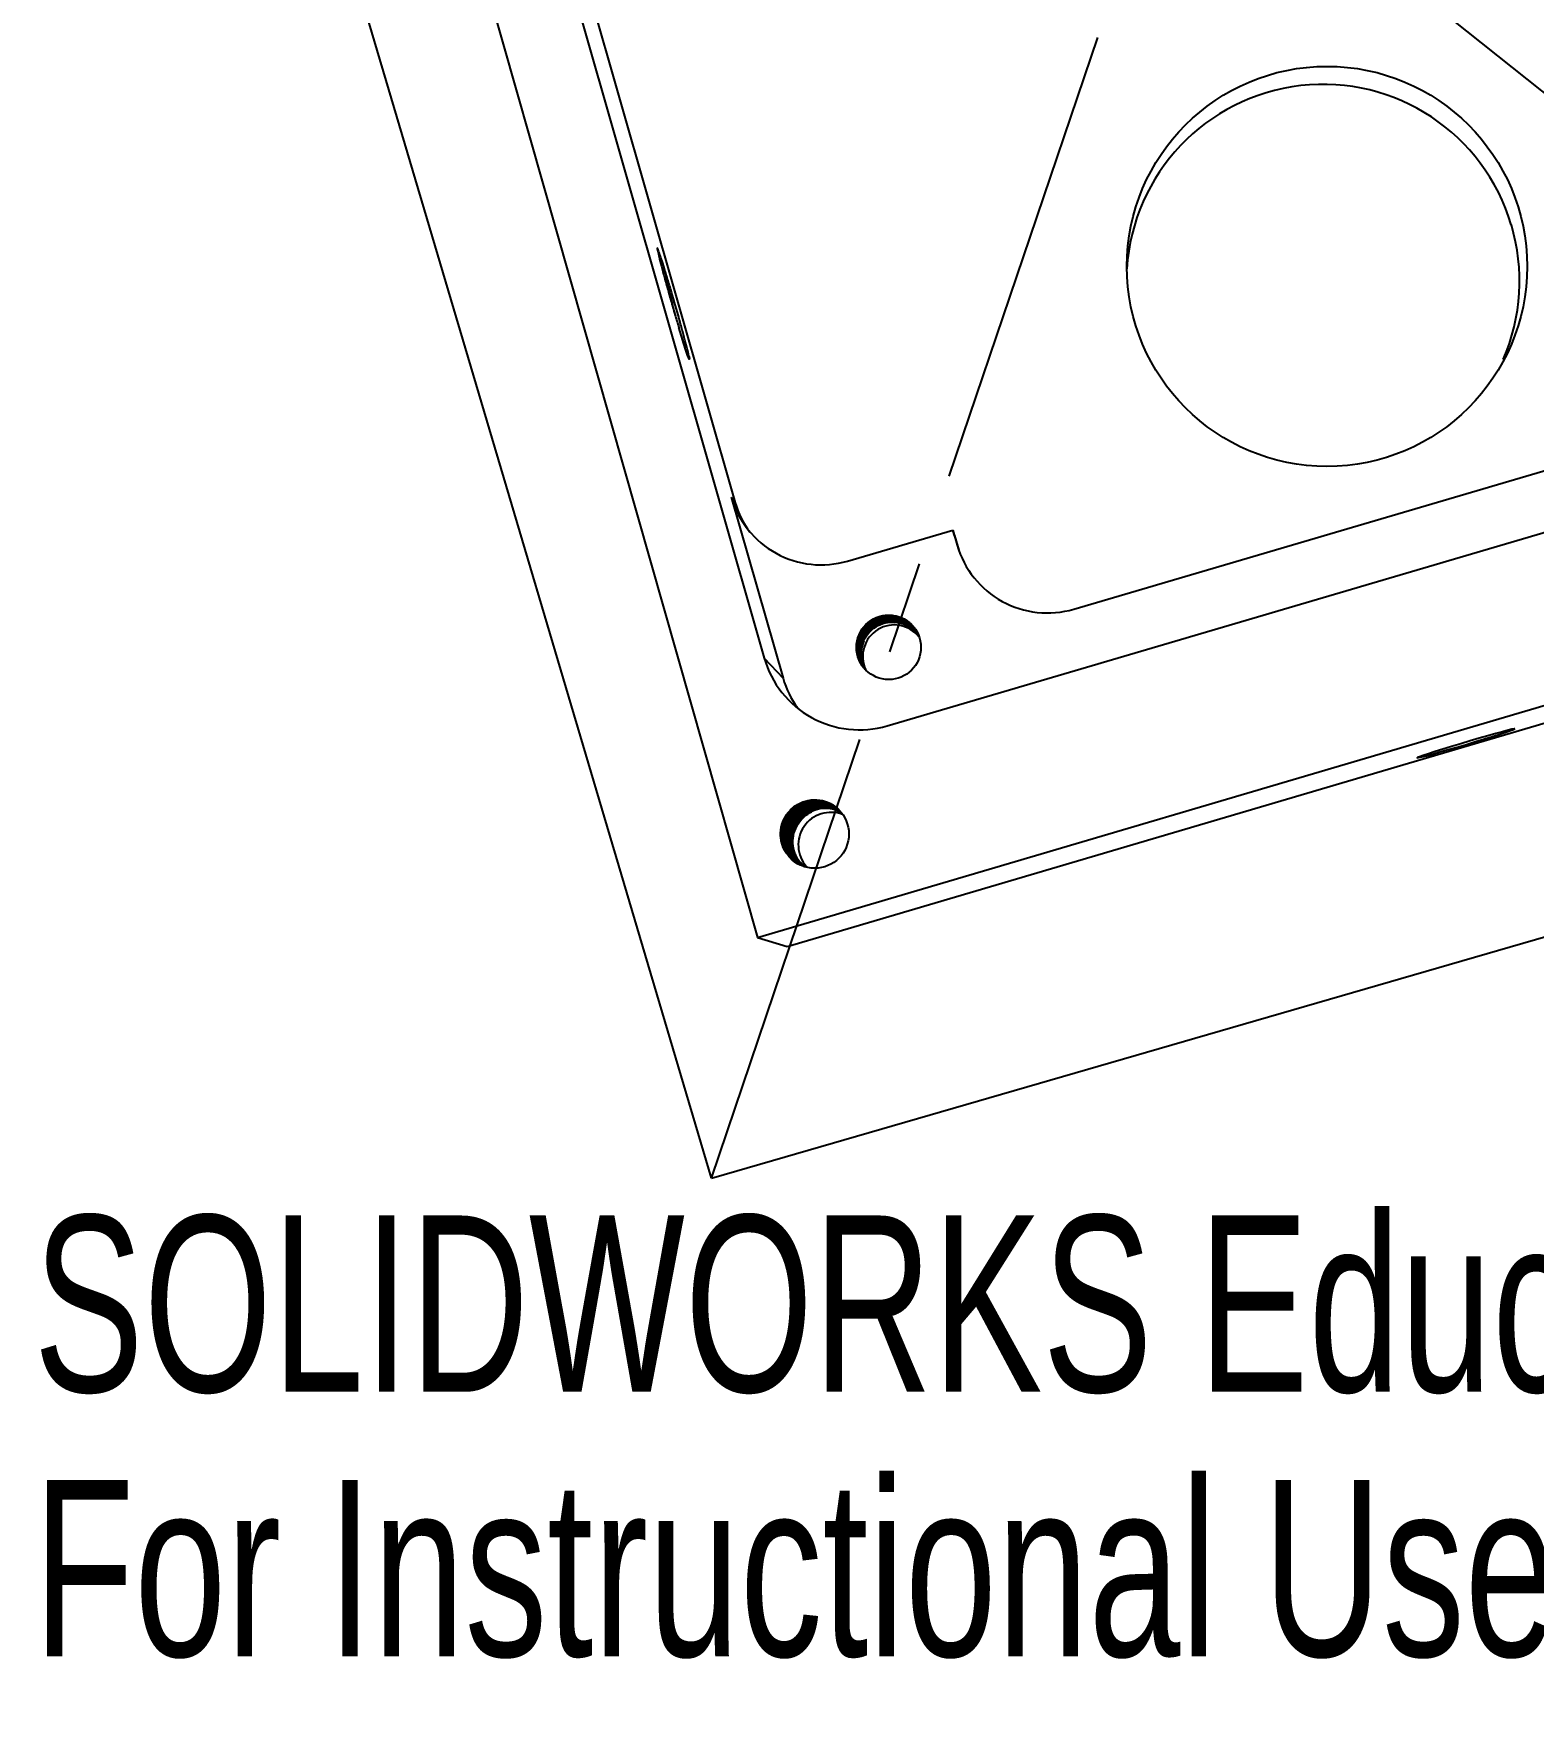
# Model space of a CAD drawing. Header units: millimetres. Extents: x -31.4 to 41.9, y -52.3 to 37.8.
# Drawn here: x -31.36 to 9.75, y -52.31 to -6.37 of the extents above; entities that cross this region are included whole.
import ezdxf

# ---------------------------------------------------------------- set-up
doc = ezdxf.new("R2010")
doc.units = ezdxf.units.MM
doc.linetypes.add('CENTERX2', pattern=[20.32, 12.7, -2.54, 2.54, -2.54])
doc.styles.add('SLDTEXTSTYLE0', font='TXT', dxfattribs={"width": 0.7})

msp = doc.modelspace()

# ---------------------------------------------------------------- linework, layer by layer
at = {"color": 7, "linetype": 'CENTERX2'}
for p, q in [((-12.78, -37.751), (12.78, 37.751)), ((-31.359, 24.963), (31.359, -24.963))]:
    msp.add_line(p, q, dxfattribs=at)
at = {"color": 7, "linetype": 'Continuous'}
for q in [(-31.359, 24.963), (31.359, -24.963)]:
    msp.add_line((-12.78, -37.751), q, dxfattribs=at)
at = {"color": 7, "linetype": 'Continuous', "lineweight": 25}
for p, q in [((-27.553, 25.207), (-11.514, -31.153)), ((-24.099, 21.167), (-11.331, -23.491)), ((-22.743, 17.875), (-12.125, -19.231)), ((-7.963, -25.345), (22.394, -16.412)), ((-2.849, -22.149), (15.237, -16.832)), ((-12.235, -19.08), (-12.125, -19.231)), ((-12.235, -19.08), (-10.816, -24.041)), ((-11.514, -31.153), (28.47, -19.352)), ((-9.049, -20.83), (-6.162, -19.983)), ((-6.162, -19.983), (-6.043, -20.396)), ((-6.113, -20.126), (-6.162, -19.983)), ((-6.113, -20.126), (-5.995, -20.534)), ((-10.705, -31.395), (26.134, -20.518)), ((-6.043, -20.396), (-5.995, -20.534)), ((-8.605, -23.024), (-8.596, -23.037)), ((-11.331, -23.491), (-10.816, -24.041)), ((-8.761, -23.452), (-8.769, -23.439)), ((9.237, -25.433), (9.196, -25.435)), ((-10.05, -27.701), (-10.04, -27.708)), ((-10.838, -28.58), (-10.85, -28.573)), ((-11.514, -31.153), (-10.705, -31.395))]:
    msp.add_line(p, q, dxfattribs=at)
at = {"color": 7, "linetype": 'Continuous', "lineweight": 25, "flags": 128}
for points in [[(-13.398, -15.21), (-13.385, -15.281), (-13.386, -15.3), (-13.403, -15.267), (-13.434, -15.184), (-13.478, -15.052), (-13.534, -14.877), (-13.6, -14.665), (-13.672, -14.426)], [(9.237, -25.433), (9.223, -25.431), (9.162, -25.443), (9.055, -25.47), (8.905, -25.509), (8.719, -25.56), (8.503, -25.621), (8.265, -25.689), (8.013, -25.763), (7.756, -25.839), (7.506, -25.914), (7.269, -25.986), (7.056, -26.053), (6.873, -26.111), (6.728, -26.159), (6.625, -26.195), (6.569, -26.217), (6.561, -26.226), (6.601, -26.22), (6.687, -26.199), (6.818, -26.166), (6.987, -26.12), (7.188, -26.064), (7.415, -26), (7.659, -25.929), (7.911, -25.855), (8.163, -25.78), (8.406, -25.706), (8.63, -25.637), (8.829, -25.575), (8.994, -25.521), (9.119, -25.479), (9.201, -25.449), (9.237, -25.433)]]:
    msp.add_lwpolyline(points, dxfattribs=at)
at = {"color": 7, "linetype": 'Continuous', "lineweight": 25}
for centre, radius in [((4.092, -12.753), 5.484), ((-7.92, -23.195), 0.884), ((-9.949, -28.315), 0.936)]:
    msp.add_circle(centre, radius, dxfattribs=at)
for centre, radius, start, end in [((3.982, -13.147), 5.384, 16.5212, 176.5168), ((4.004, -13.156), 5.366, 336.3447, 16.6718), ((-9.774, -18.376), 2.559, 195.9691, 286.4564), ((-9.688, -18.534), 2.536, 195.9581, 216.3799), ((-3.574, -19.684), 2.569, 196.0946, 286.3831), ((-7.768, -23.446), 0.864, 37.5945, 205.0506), ((-8.729, -22.75), 2.706, 195.8891, 286.4382), ((-8.335, -23.332), 2.58, 195.9527, 216.2704), ((-9.507, -28.612), 0.892, 69.1563, 221.7566)]:
    msp.add_arc(centre, radius, start, end, dxfattribs=at)
for points, knots in [([(-14.266, -12.242), (-14.267, -12.25), (-14.264, -12.272), (-14.25, -12.343), (-14.239, -12.393), (-14.194, -12.578), (-14.148, -12.757), (-14.061, -13.078), (-14.028, -13.195), (-13.961, -13.436), (-13.925, -13.562), (-13.853, -13.816), (-13.816, -13.942), (-13.743, -14.192), (-13.707, -14.312), (-13.672, -14.426)], [0, 0, 0, 0, 0.125, 0.125, 0.25, 0.25, 0.5, 0.5, 0.625, 0.625, 0.75, 0.75, 0.875, 0.875, 1, 1, 1, 1]), ([(-14.077, -12.784), (-14.103, -12.702), (-14.127, -12.628), (-14.169, -12.498), (-14.188, -12.442), (-14.236, -12.302), (-14.257, -12.25), (-14.266, -12.242)], [0, 0, 0, 0, 0.25, 0.25, 0.5, 0.5, 1, 1, 1, 1]), ([(-13.398, -15.21), (-13.404, -15.178), (-13.415, -15.129), (-13.445, -15.004), (-13.464, -14.928), (-13.51, -14.752), (-13.537, -14.652), (-13.595, -14.438), (-13.627, -14.322), (-13.728, -13.962), (-13.802, -13.706), (-13.909, -13.34), (-13.945, -13.219), (-14.013, -12.993), (-14.046, -12.885), (-14.077, -12.784)], [0, 0, 0, 0, 0.125, 0.125, 0.25, 0.25, 0.375, 0.375, 0.5, 0.5, 0.75, 0.75, 0.875, 0.875, 1, 1, 1, 1]), ([(-13.773, -14.087), (-13.807, -13.941), (-13.877, -13.642), (-13.978, -13.209), (-14.043, -12.931), (-14.073, -12.801), (-14.077, -12.784)], [0, 0, 0, 0, 0.309691, 0.631594, 0.953396, 1, 1, 1, 1]), ([(-8.769, -23.439), (-8.787, -23.349), (-8.822, -23.161), (-8.758, -22.871), (-8.604, -22.611), (-8.371, -22.417), (-8.088, -22.311), (-7.785, -22.304), (-7.499, -22.4), (-7.268, -22.569), (-7.18, -22.726), (-7.141, -22.796)], [0, 0, 0, 0, 0.105517, 0.2201, 0.334802, 0.449431, 0.564031, 0.678729, 0.793373, 0.907974, 1, 1, 1, 1]), ([(-8.761, -23.452), (-8.778, -23.364), (-8.812, -23.186), (-8.758, -22.914), (-8.63, -22.673), (-8.436, -22.481), (-8.192, -22.356), (-7.921, -22.311), (-7.651, -22.35), (-7.407, -22.469), (-7.225, -22.629), (-7.16, -22.761), (-7.136, -22.81)], [0, 0, 0, 0, 0.102601, 0.208744, 0.313389, 0.414564, 0.519828, 0.625709, 0.727471, 0.831019, 0.937271, 1, 1, 1, 1]), ([(-8.625, -23.71), (-8.645, -23.686), (-8.73, -23.588), (-8.793, -23.358), (-8.796, -23.059), (-8.693, -22.773), (-8.503, -22.538), (-8.246, -22.379), (-7.951, -22.314), (-7.65, -22.35), (-7.384, -22.487), (-7.203, -22.652), (-7.15, -22.779), (-7.136, -22.814)], [0, 0, 0, 0, 0.032602, 0.135761, 0.238841, 0.341963, 0.445129, 0.54821, 0.651319, 0.754488, 0.857569, 0.960664, 1, 1, 1, 1]), ([(-8.617, -23.723), (-8.65, -23.679), (-8.707, -23.601), (-8.767, -23.424), (-8.798, -23.202), (-8.748, -22.932), (-8.619, -22.691), (-8.425, -22.499), (-8.181, -22.374), (-7.911, -22.329), (-7.641, -22.368), (-7.398, -22.487), (-7.216, -22.646), (-7.151, -22.778), (-7.127, -22.827)], [0, 0, 0, 0, 0.057143, 0.100977, 0.193217, 0.288643, 0.382721, 0.473679, 0.568314, 0.663504, 0.75499, 0.848082, 0.943605, 1, 1, 1, 1]), ([(-8.614, -23.728), (-8.655, -23.667), (-8.751, -23.524), (-8.795, -23.249), (-8.754, -22.952), (-8.612, -22.684), (-8.391, -22.478), (-8.115, -22.357), (-7.814, -22.335), (-7.524, -22.414), (-7.273, -22.58), (-7.169, -22.746), (-7.118, -22.828)], [0, 0, 0, 0, 0.0759532, 0.1790392, 0.2820911, 0.3852267, 0.488326, 0.5913775, 0.6945066, 0.7976177, 0.9006687, 1, 1, 1, 1]), ([(-8.606, -23.739), (-8.638, -23.695), (-8.696, -23.617), (-8.756, -23.441), (-8.786, -23.219), (-8.736, -22.949), (-8.608, -22.708), (-8.414, -22.517), (-8.171, -22.392), (-7.901, -22.347), (-7.632, -22.386), (-7.389, -22.505), (-7.207, -22.664), (-7.142, -22.795), (-7.118, -22.844)], [0, 0, 0, 0, 0.057143, 0.100977, 0.193217, 0.288643, 0.382721, 0.473679, 0.568314, 0.663504, 0.75499, 0.848082, 0.943605, 1, 1, 1, 1]), ([(-8.607, -23.744), (-8.617, -23.733), (-8.694, -23.65), (-8.76, -23.437), (-8.781, -23.141), (-8.694, -22.851), (-8.517, -22.607), (-8.27, -22.434), (-7.98, -22.353), (-7.678, -22.373), (-7.405, -22.494), (-7.206, -22.662), (-7.141, -22.801), (-7.118, -22.85)], [0, 0, 0, 0, 0.015926, 0.119087, 0.222162, 0.325255, 0.428419, 0.531492, 0.634569, 0.737735, 0.840806, 0.94387, 1, 1, 1, 1]), ([(-8.595, -23.755), (-8.627, -23.711), (-8.685, -23.633), (-8.744, -23.457), (-8.775, -23.235), (-8.725, -22.966), (-8.597, -22.725), (-8.403, -22.534), (-8.161, -22.41), (-7.891, -22.365), (-7.622, -22.404), (-7.379, -22.522), (-7.198, -22.681), (-7.133, -22.813), (-7.109, -22.861)], [0, 0, 0, 0, 0.057143, 0.100977, 0.193217, 0.288643, 0.382721, 0.473679, 0.568314, 0.663504, 0.75499, 0.848082, 0.943605, 1, 1, 1, 1]), ([(-8.59, -23.758), (-8.624, -23.712), (-8.717, -23.587), (-8.77, -23.331), (-8.745, -23.033), (-8.619, -22.759), (-8.41, -22.542), (-8.141, -22.406), (-7.843, -22.367), (-7.547, -22.429), (-7.298, -22.589), (-7.144, -22.746), (-7.108, -22.851), (-7.104, -22.863)], [0, 0, 0, 0, 0.059244, 0.162369, 0.265438, 0.368579, 0.471714, 0.574783, 0.677915, 0.781059, 0.884129, 0.98725, 1, 1, 1, 1]), ([(-8.614, -23.728), (-8.652, -23.659), (-8.738, -23.504), (-8.76, -23.221), (-8.692, -22.93), (-8.529, -22.677), (-8.293, -22.491), (-8.008, -22.395), (-7.707, -22.399), (-7.428, -22.503), (-7.21, -22.671), (-7.131, -22.821), (-7.099, -22.883)], [0, 0, 0, 0, 0.0841497, 0.1893072, 0.2944608, 0.3997162, 0.5048864, 0.6100435, 0.7152969, 0.8204828, 0.925643, 1, 1, 1, 1]), ([(-8.584, -23.771), (-8.616, -23.727), (-8.674, -23.649), (-8.733, -23.473), (-8.764, -23.252), (-8.714, -22.983), (-8.586, -22.743), (-8.393, -22.552), (-8.15, -22.427), (-7.881, -22.383), (-7.613, -22.421), (-7.37, -22.54), (-7.189, -22.699), (-7.125, -22.83), (-7.101, -22.879)], [0, 0, 0, 0, 0.057143, 0.100977, 0.193217, 0.288643, 0.382721, 0.473679, 0.568314, 0.663504, 0.75499, 0.848082, 0.943605, 1, 1, 1, 1]), ([(-8.573, -23.786), (-8.605, -23.743), (-8.662, -23.665), (-8.722, -23.489), (-8.752, -23.268), (-8.703, -23), (-8.575, -22.76), (-8.382, -22.57), (-8.14, -22.445), (-7.872, -22.401), (-7.603, -22.439), (-7.362, -22.558), (-7.196, -22.697), (-7.141, -22.804), (-7.128, -22.83)], [0, 0, 0, 0, 0.05867, 0.103676, 0.198381, 0.296358, 0.39295, 0.48634, 0.583504, 0.681239, 0.77517, 0.87075, 0.968826, 1, 1, 1, 1]), ([(-8.614, -23.728), (-8.623, -23.716), (-8.692, -23.627), (-8.74, -23.41), (-8.735, -23.115), (-8.623, -22.834), (-8.427, -22.607), (-8.167, -22.457), (-7.872, -22.402), (-7.574, -22.448), (-7.316, -22.592), (-7.146, -22.754), (-7.101, -22.873), (-7.091, -22.899)], [0, 0, 0, 0, 0.016403, 0.122367, 0.228256, 0.334202, 0.440174, 0.546064, 0.651998, 0.757976, 0.863867, 0.969787, 1, 1, 1, 1]), ([(-8.562, -23.802), (-8.594, -23.758), (-8.651, -23.681), (-8.711, -23.506), (-8.741, -23.285), (-8.692, -23.016), (-8.564, -22.777), (-8.371, -22.587), (-8.13, -22.463), (-7.862, -22.419), (-7.594, -22.457), (-7.352, -22.575), (-7.171, -22.733), (-7.107, -22.864), (-7.083, -22.913)], [0, 0, 0, 0, 0.057143, 0.100977, 0.193217, 0.288643, 0.382721, 0.473679, 0.568314, 0.663504, 0.75499, 0.848082, 0.943605, 1, 1, 1, 1]), ([(-8.561, -23.808), (-8.605, -23.739), (-8.701, -23.586), (-8.74, -23.303), (-8.688, -23.01), (-8.54, -22.748), (-8.314, -22.551), (-8.036, -22.44), (-7.736, -22.427), (-7.451, -22.515), (-7.215, -22.682), (-7.121, -22.841), (-7.077, -22.915)], [0, 0, 0, 0, 0.085842, 0.188908, 0.291954, 0.395089, 0.49817, 0.601217, 0.704348, 0.807442, 0.910488, 1, 1, 1, 1]), ([(-8.599, -23.758), (-8.638, -23.67), (-8.719, -23.493), (-8.718, -23.194), (-8.626, -22.911), (-8.442, -22.674), (-8.191, -22.51), (-7.901, -22.44), (-7.602, -22.469), (-7.338, -22.599), (-7.169, -22.738), (-7.122, -22.838), (-7.117, -22.849)], [0, 0, 0, 0, 0.107135, 0.217023, 0.326947, 0.436929, 0.546817, 0.656725, 0.76671, 0.876597, 0.986488, 1, 1, 1, 1]), ([(-8.58, -23.774), (-8.601, -23.744), (-8.647, -23.68), (-8.699, -23.521), (-8.73, -23.301), (-8.68, -23.033), (-8.553, -22.794), (-8.361, -22.604), (-8.119, -22.48), (-7.852, -22.436), (-7.584, -22.474), (-7.343, -22.592), (-7.162, -22.75), (-7.098, -22.881), (-7.075, -22.93)], [0, 0, 0, 0, 0.039318, 0.083981, 0.177965, 0.275195, 0.371051, 0.463729, 0.560153, 0.657143, 0.750358, 0.84521, 0.942539, 1, 1, 1, 1]), ([(-8.578, -23.775), (-8.596, -23.75), (-8.638, -23.691), (-8.688, -23.537), (-8.719, -23.318), (-8.669, -23.05), (-8.542, -22.811), (-8.35, -22.622), (-8.109, -22.498), (-7.842, -22.454), (-7.574, -22.492), (-7.335, -22.61), (-7.165, -22.754), (-7.108, -22.868), (-7.091, -22.901)], [0, 0, 0, 0, 0.034002, 0.079801, 0.176178, 0.275883, 0.37418, 0.469217, 0.568095, 0.667554, 0.763142, 0.860409, 0.960215, 1, 1, 1, 1]), ([(-8.571, -23.781), (-8.595, -23.745), (-8.675, -23.628), (-8.715, -23.383), (-8.682, -23.089), (-8.547, -22.821), (-8.333, -22.612), (-8.063, -22.487), (-7.765, -22.457), (-7.477, -22.53), (-7.235, -22.68), (-7.135, -22.83), (-7.09, -22.898)], [0, 0, 0, 0, 0.048073, 0.155934, 0.263748, 0.371647, 0.47952, 0.587334, 0.695224, 0.803108, 0.910922, 1, 1, 1, 1]), ([(-8.568, -23.794), (-8.606, -23.72), (-8.688, -23.56), (-8.702, -23.275), (-8.625, -22.988), (-8.456, -22.742), (-8.215, -22.566), (-7.929, -22.48), (-7.631, -22.492), (-7.358, -22.607), (-7.168, -22.755), (-7.107, -22.876), (-7.09, -22.91)], [0, 0, 0, 0, 0.0911295, 0.1995598, 0.307999, 0.4165258, 0.5249515, 0.6333729, 0.7418995, 0.8503385, 0.9587637, 1, 1, 1, 1]), ([(-8.577, -23.776), (-8.591, -23.756), (-8.63, -23.701), (-8.676, -23.553), (-8.708, -23.334), (-8.658, -23.067), (-8.531, -22.828), (-8.34, -22.639), (-8.099, -22.516), (-7.832, -22.472), (-7.565, -22.509), (-7.326, -22.628), (-7.16, -22.767), (-7.105, -22.875), (-7.091, -22.902)], [0, 0, 0, 0, 0.028041, 0.074431, 0.172049, 0.273038, 0.372601, 0.468862, 0.569015, 0.669755, 0.766574, 0.865094, 0.966186, 1, 1, 1, 1]), ([(-8.575, -23.778), (-8.586, -23.762), (-8.621, -23.712), (-8.665, -23.569), (-8.697, -23.35), (-8.647, -23.083), (-8.521, -22.845), (-8.329, -22.656), (-8.089, -22.533), (-7.822, -22.489), (-7.556, -22.527), (-7.317, -22.645), (-7.155, -22.78), (-7.102, -22.882), (-7.091, -22.904)], [0, 0, 0, 0, 0.021925, 0.06892, 0.167812, 0.270119, 0.370981, 0.468499, 0.569958, 0.672013, 0.770096, 0.869901, 0.972313, 1, 1, 1, 1]), ([(-8.577, -23.776), (-8.584, -23.766), (-8.648, -23.677), (-8.686, -23.463), (-8.677, -23.214), (-8.623, -23.073), (-8.605, -23.024)], [0, 0, 0, 0, 0.0485984, 0.4238554, 0.7988798, 1, 1, 1, 1]), ([(-8.573, -23.779), (-8.581, -23.768), (-8.612, -23.722), (-8.653, -23.584), (-8.686, -23.367), (-8.649, -23.164), (-8.606, -23.059), (-8.596, -23.037)], [0, 0, 0, 0, 0.053123, 0.214782, 0.554965, 0.906895, 1, 1, 1, 1]), ([(-10.85, -28.573), (-10.868, -28.477), (-10.905, -28.278), (-10.837, -27.969), (-10.674, -27.693), (-10.427, -27.487), (-10.126, -27.373), (-9.808, -27.369), (-9.539, -27.446), (-9.412, -27.555), (-9.365, -27.595)], [0, 0, 0, 0, 0.1226013, 0.2557365, 0.3890101, 0.5221979, 0.6553534, 0.7886221, 0.9218283, 1, 1, 1, 1]), ([(-10.389, -29.128), (-10.449, -29.095), (-10.601, -29.011), (-10.77, -28.781), (-10.876, -28.481), (-10.873, -28.159), (-10.765, -27.857), (-10.563, -27.607), (-10.291, -27.438), (-9.978, -27.367), (-9.666, -27.411), (-9.445, -27.499), (-9.361, -27.588), (-9.35, -27.601)], [0, 0, 0, 0, 0.066399, 0.168267, 0.270159, 0.371972, 0.473828, 0.575726, 0.67754, 0.779383, 0.881285, 0.983099, 1, 1, 1, 1]), ([(-10.838, -28.58), (-10.856, -28.487), (-10.892, -28.298), (-10.834, -28.009), (-10.699, -27.753), (-10.493, -27.549), (-10.235, -27.416), (-9.947, -27.367), (-9.665, -27.412), (-9.459, -27.494), (-9.373, -27.581), (-9.354, -27.6)], [0, 0, 0, 0, 0.119232, 0.242581, 0.364186, 0.481761, 0.604089, 0.727132, 0.845386, 0.965722, 1, 1, 1, 1]), ([(-10.384, -29.142), (-10.389, -29.14), (-10.483, -29.104), (-10.63, -28.959), (-10.763, -28.764), (-10.843, -28.543), (-10.873, -28.306), (-10.82, -28.019), (-10.684, -27.763), (-10.478, -27.559), (-10.22, -27.427), (-9.933, -27.378), (-9.652, -27.423), (-9.446, -27.505), (-9.36, -27.591), (-9.341, -27.61)], [0, 0, 0, 0, 0.005034, 0.099249, 0.19243, 0.235597, 0.326738, 0.421027, 0.513982, 0.603857, 0.697365, 0.791419, 0.881812, 0.973798, 1, 1, 1, 1]), ([(-10.38, -29.143), (-10.387, -29.14), (-10.491, -29.102), (-10.649, -28.939), (-10.813, -28.672), (-10.872, -28.355), (-10.825, -28.039), (-10.676, -27.754), (-10.442, -27.536), (-10.149, -27.406), (-9.832, -27.384), (-9.544, -27.452), (-9.399, -27.566), (-9.337, -27.615)], [0, 0, 0, 0, 0.0071069, 0.1089119, 0.2108055, 0.3126454, 0.4144515, 0.5163403, 0.6181933, 0.719999, 0.8218813, 0.923746, 1, 1, 1, 1]), ([(-10.36, -29.143), (-10.406, -29.12), (-10.545, -29.052), (-10.713, -28.842), (-10.835, -28.55), (-10.85, -28.23), (-10.759, -27.924), (-10.572, -27.663), (-10.31, -27.48), (-10.002, -27.393), (-9.688, -27.419), (-9.45, -27.503), (-9.351, -27.601), (-9.326, -27.625)], [0, 0, 0, 0, 0.049892, 0.151745, 0.253651, 0.355472, 0.45731, 0.559219, 0.661038, 0.762861, 0.864771, 0.966588, 1, 1, 1, 1]), ([(-10.369, -29.15), (-10.374, -29.148), (-10.469, -29.112), (-10.615, -28.968), (-10.748, -28.773), (-10.827, -28.552), (-10.858, -28.315), (-10.805, -28.029), (-10.668, -27.773), (-10.463, -27.57), (-10.206, -27.438), (-9.919, -27.389), (-9.639, -27.433), (-9.433, -27.516), (-9.347, -27.602), (-9.328, -27.621)], [0, 0, 0, 0, 0.0050337, 0.0992488, 0.1924305, 0.2355975, 0.3267384, 0.4210267, 0.5139822, 0.6038566, 0.6973645, 0.7914188, 0.8818123, 0.9737976, 1, 1, 1, 1]), ([(-10.355, -29.158), (-10.359, -29.156), (-10.454, -29.12), (-10.6, -28.976), (-10.733, -28.781), (-10.812, -28.561), (-10.842, -28.325), (-10.79, -28.039), (-10.654, -27.783), (-10.449, -27.581), (-10.192, -27.448), (-9.906, -27.4), (-9.625, -27.444), (-9.42, -27.526), (-9.334, -27.612), (-9.315, -27.631)], [0, 0, 0, 0, 0.005034, 0.099249, 0.19243, 0.235597, 0.326738, 0.421027, 0.513982, 0.603857, 0.697365, 0.791419, 0.881812, 0.973798, 1, 1, 1, 1]), ([(-10.349, -29.159), (-10.429, -29.107), (-10.596, -28.998), (-10.762, -28.734), (-10.839, -28.426), (-10.809, -28.108), (-10.676, -27.817), (-10.455, -27.587), (-10.17, -27.442), (-9.856, -27.402), (-9.55, -27.46), (-9.386, -27.576), (-9.308, -27.631)], [0, 0, 0, 0, 0.0925697, 0.1944448, 0.2962961, 0.3980918, 0.4999593, 0.6018212, 0.7036168, 0.8054751, 0.9073459, 1, 1, 1, 1]), ([(-10.34, -29.166), (-10.345, -29.164), (-10.439, -29.128), (-10.585, -28.985), (-10.718, -28.79), (-10.797, -28.57), (-10.827, -28.334), (-10.775, -28.049), (-10.639, -27.794), (-10.434, -27.591), (-10.178, -27.459), (-9.892, -27.411), (-9.612, -27.455), (-9.407, -27.537), (-9.321, -27.623), (-9.302, -27.642)], [0, 0, 0, 0, 0.005034, 0.099249, 0.19243, 0.235597, 0.326738, 0.421027, 0.513982, 0.603857, 0.697365, 0.791419, 0.881812, 0.973798, 1, 1, 1, 1]), ([(-10.332, -29.16), (-10.364, -29.146), (-10.49, -29.091), (-10.655, -28.901), (-10.793, -28.619), (-10.824, -28.301), (-10.75, -27.991), (-10.578, -27.722), (-10.327, -27.525), (-10.026, -27.422), (-9.711, -27.429), (-9.455, -27.509), (-9.339, -27.614), (-9.301, -27.648)], [0, 0, 0, 0, 0.0333609, 0.1351888, 0.2370989, 0.338914, 0.4407253, 0.5426352, 0.6444626, 0.7462772, 0.8481851, 0.9500277, 1, 1, 1, 1]), ([(-10.326, -29.174), (-10.331, -29.172), (-10.425, -29.136), (-10.571, -28.993), (-10.703, -28.799), (-10.782, -28.579), (-10.812, -28.344), (-10.759, -28.059), (-10.624, -27.804), (-10.419, -27.602), (-10.164, -27.47), (-9.878, -27.421), (-9.599, -27.466), (-9.394, -27.548), (-9.309, -27.633), (-9.29, -27.652)], [0, 0, 0, 0, 0.005034, 0.099249, 0.19243, 0.235597, 0.326738, 0.421027, 0.513982, 0.603857, 0.697365, 0.791419, 0.881812, 0.973798, 1, 1, 1, 1]), ([(-10.317, -29.17), (-10.385, -29.131), (-10.542, -29.039), (-10.709, -28.797), (-10.804, -28.496), (-10.791, -28.178), (-10.674, -27.881), (-10.466, -27.64), (-10.191, -27.48), (-9.88, -27.423), (-9.578, -27.462), (-9.414, -27.565), (-9.339, -27.612)], [0, 0, 0, 0, 0.077925, 0.182152, 0.286387, 0.390547, 0.494764, 0.599007, 0.703168, 0.807373, 0.911622, 1, 1, 1, 1]), ([(-10.36, -29.149), (-10.426, -29.102), (-10.569, -28.999), (-10.687, -28.806), (-10.767, -28.588), (-10.797, -28.353), (-10.744, -28.068), (-10.609, -27.814), (-10.405, -27.612), (-10.149, -27.481), (-9.865, -27.432), (-9.585, -27.476), (-9.381, -27.558), (-9.296, -27.644), (-9.277, -27.663)], [0, 0, 0, 0, 0.081465, 0.176486, 0.220505, 0.313446, 0.409596, 0.504386, 0.596035, 0.691389, 0.787301, 0.879479, 0.97328, 1, 1, 1, 1]), ([(-10.36, -29.154), (-10.439, -29.091), (-10.601, -28.965), (-10.746, -28.684), (-10.796, -28.372), (-10.739, -28.059), (-10.582, -27.782), (-10.343, -27.572), (-10.049, -27.453), (-9.734, -27.442), (-9.46, -27.515), (-9.327, -27.625), (-9.275, -27.668)], [0, 0, 0, 0, 0.1007661, 0.2047369, 0.3086353, 0.4125126, 0.5164803, 0.6203933, 0.7242717, 0.8282345, 0.9321609, 1, 1, 1, 1]), ([(-10.331, -29.158), (-10.369, -29.137), (-10.499, -29.067), (-10.654, -28.858), (-10.766, -28.565), (-10.77, -28.247), (-10.67, -27.946), (-10.476, -27.694), (-10.21, -27.521), (-9.904, -27.447), (-9.595, -27.471), (-9.42, -27.568), (-9.337, -27.614)], [0, 0, 0, 0, 0.045388, 0.1525, 0.259652, 0.366716, 0.473816, 0.580972, 0.688037, 0.795121, 0.90228, 1, 1, 1, 1]), ([(-10.352, -29.151), (-10.416, -29.106), (-10.557, -29.005), (-10.673, -28.815), (-10.752, -28.597), (-10.782, -28.362), (-10.729, -28.078), (-10.594, -27.824), (-10.391, -27.623), (-10.135, -27.491), (-9.853, -27.445), (-9.576, -27.479), (-9.421, -27.565), (-9.346, -27.607)], [0, 0, 0, 0, 0.081465, 0.180323, 0.226119, 0.322812, 0.422844, 0.521462, 0.616811, 0.716015, 0.815798, 0.911698, 1, 1, 1, 1]), ([(-10.345, -29.153), (-10.406, -29.11), (-10.544, -29.01), (-10.658, -28.823), (-10.737, -28.606), (-10.766, -28.371), (-10.714, -28.088), (-10.579, -27.834), (-10.376, -27.633), (-10.121, -27.501), (-9.839, -27.456), (-9.571, -27.488), (-9.423, -27.569), (-9.356, -27.607)], [0, 0, 0, 0, 0.07911, 0.179147, 0.22549, 0.323337, 0.424562, 0.524357, 0.620843, 0.721231, 0.822205, 0.919249, 1, 1, 1, 1]), ([(-10.322, -29.168), (-10.392, -29.119), (-10.547, -29.01), (-10.698, -28.749), (-10.766, -28.442), (-10.726, -28.127), (-10.584, -27.843), (-10.358, -27.621), (-10.071, -27.487), (-9.758, -27.458), (-9.483, -27.515), (-9.346, -27.616), (-9.293, -27.656)], [0, 0, 0, 0, 0.087571, 0.193257, 0.2989, 0.404498, 0.510178, 0.615833, 0.721431, 0.827103, 0.932769, 1, 1, 1, 1]), ([(-10.323, -29.166), (-10.341, -29.157), (-10.451, -29.103), (-10.597, -28.917), (-10.725, -28.634), (-10.746, -28.317), (-10.663, -28.012), (-10.484, -27.751), (-10.229, -27.564), (-9.926, -27.471), (-9.616, -27.49), (-9.394, -27.558), (-9.306, -27.638), (-9.295, -27.649)], [0, 0, 0, 0, 0.0205944, 0.1276382, 0.234751, 0.3417701, 0.4487979, 0.5559123, 0.6629268, 0.7699371, 0.8770512, 0.9840789, 1, 1, 1, 1]), ([(-10.338, -29.155), (-10.396, -29.114), (-10.531, -29.016), (-10.643, -28.832), (-10.722, -28.615), (-10.751, -28.38), (-10.7, -28.097), (-10.565, -27.844), (-10.362, -27.644), (-10.107, -27.512), (-9.826, -27.466), (-9.556, -27.499), (-9.407, -27.581), (-9.338, -27.619)], [0, 0, 0, 0, 0.075885, 0.176059, 0.222465, 0.320445, 0.421808, 0.521739, 0.618357, 0.718882, 0.819993, 0.91717, 1, 1, 1, 1]), ([(-10.318, -29.161), (-10.367, -29.13), (-10.502, -29.043), (-10.647, -28.812), (-10.732, -28.511), (-10.709, -28.195), (-10.584, -27.905), (-10.37, -27.672), (-10.092, -27.523), (-9.782, -27.477), (-9.499, -27.521), (-9.352, -27.618), (-9.292, -27.658)], [0, 0, 0, 0, 0.060418, 0.168488, 0.276547, 0.384539, 0.4926, 0.600669, 0.708661, 0.816711, 0.924788, 1, 1, 1, 1]), ([(-10.331, -29.158), (-10.387, -29.117), (-10.519, -29.022), (-10.628, -28.84), (-10.707, -28.624), (-10.737, -28.39), (-10.685, -28.107), (-10.55, -27.854), (-10.347, -27.654), (-10.093, -27.522), (-9.812, -27.477), (-9.541, -27.51), (-9.391, -27.593), (-9.32, -27.632)], [0, 0, 0, 0, 0.072652, 0.172962, 0.219432, 0.317545, 0.419047, 0.519114, 0.615864, 0.716526, 0.817776, 0.915084, 1, 1, 1, 1]), ([(-10.324, -29.16), (-10.377, -29.121), (-10.506, -29.028), (-10.613, -28.848), (-10.692, -28.633), (-10.722, -28.399), (-10.67, -28.117), (-10.535, -27.864), (-10.333, -27.664), (-10.079, -27.533), (-9.799, -27.488), (-9.526, -27.521), (-9.374, -27.605), (-9.303, -27.645)], [0, 0, 0, 0, 0.06941, 0.169857, 0.21639, 0.314638, 0.416278, 0.516482, 0.613364, 0.714163, 0.815552, 0.912994, 1, 1, 1, 1]), ([(-10.317, -29.173), (-10.393, -29.11), (-10.547, -28.98), (-10.681, -28.698), (-10.721, -28.387), (-10.654, -28.079), (-10.49, -27.809), (-10.246, -27.609), (-9.95, -27.5), (-9.639, -27.501), (-9.404, -27.563), (-9.304, -27.647), (-9.284, -27.664)], [0, 0, 0, 0, 0.103032, 0.211629, 0.320132, 0.428625, 0.53722, 0.64574, 0.754238, 0.86283, 0.971365, 1, 1, 1, 1]), ([(-10.297, -29.178), (-10.354, -29.137), (-10.488, -29.04), (-10.599, -28.857), (-10.678, -28.642), (-10.707, -28.408), (-10.655, -28.126), (-10.521, -27.874), (-10.319, -27.675), (-10.065, -27.543), (-9.785, -27.498), (-9.512, -27.532), (-9.358, -27.617), (-9.285, -27.658)], [0, 0, 0, 0, 0.075015, 0.174646, 0.2208007, 0.3182497, 0.4190639, 0.5184532, 0.614548, 0.7145279, 0.8150919, 0.9117418, 1, 1, 1, 1]), ([(-10.313, -29.163), (-10.34, -29.147), (-10.456, -29.078), (-10.594, -28.873), (-10.697, -28.58), (-10.69, -28.264), (-10.582, -27.969), (-10.381, -27.725), (-10.112, -27.561), (-9.806, -27.499), (-9.514, -27.529), (-9.356, -27.622), (-9.286, -27.663)], [0, 0, 0, 0, 0.034261, 0.144295, 0.25435, 0.364321, 0.474344, 0.584405, 0.694378, 0.804387, 0.914453, 1, 1, 1, 1]), ([(-10.31, -29.164), (-10.358, -29.129), (-10.481, -29.039), (-10.584, -28.865), (-10.663, -28.65), (-10.692, -28.417), (-10.64, -28.136), (-10.506, -27.884), (-10.305, -27.685), (-10.052, -27.554), (-9.772, -27.509), (-9.497, -27.542), (-9.343, -27.629), (-9.268, -27.67)], [0, 0, 0, 0, 0.062918, 0.16367, 0.210344, 0.30889, 0.410839, 0.511347, 0.608523, 0.709628, 0.811324, 0.909061, 1, 1, 1, 1]), ([(-10.307, -29.165), (-10.364, -29.121), (-10.502, -29.016), (-10.634, -28.763), (-10.692, -28.457), (-10.642, -28.146), (-10.493, -27.869), (-10.261, -27.656), (-9.972, -27.532), (-9.663, -27.515), (-9.41, -27.571), (-9.293, -27.661), (-9.258, -27.688)], [0, 0, 0, 0, 0.07586, 0.185521, 0.295118, 0.404684, 0.51434, 0.623952, 0.733517, 0.843167, 0.952792, 1, 1, 1, 1]), ([(-10.289, -29.181), (-10.302, -29.174), (-10.405, -29.119), (-10.539, -28.933), (-10.658, -28.648), (-10.669, -28.333), (-10.577, -28.033), (-10.39, -27.78), (-10.131, -27.602), (-9.83, -27.523), (-9.521, -27.54), (-9.344, -27.633), (-9.259, -27.679)], [0, 0, 0, 0, 0.0158104, 0.1259064, 0.2360548, 0.3461114, 0.4561926, 0.5663447, 0.6764005, 0.7864651, 0.896619, 1, 1, 1, 1]), ([(-10.303, -29.166), (-10.348, -29.133), (-10.468, -29.045), (-10.569, -28.874), (-10.648, -28.659), (-10.677, -28.426), (-10.626, -28.145), (-10.492, -27.894), (-10.291, -27.695), (-10.038, -27.564), (-9.759, -27.519), (-9.488, -27.552), (-9.336, -27.636), (-9.265, -27.676)], [0, 0, 0, 0, 0.0599796, 0.1614307, 0.2084286, 0.3076579, 0.4103139, 0.5115188, 0.6093692, 0.7111755, 0.8135767, 0.9119923, 1, 1, 1, 1]), ([(-10.296, -29.168), (-10.338, -29.137), (-10.456, -29.05), (-10.555, -28.882), (-10.634, -28.668), (-10.662, -28.435), (-10.611, -28.155), (-10.477, -27.904), (-10.277, -27.705), (-10.024, -27.575), (-9.745, -27.53), (-9.478, -27.562), (-9.33, -27.644), (-9.261, -27.682)], [0, 0, 0, 0, 0.057, 0.15916, 0.206486, 0.306409, 0.409782, 0.511693, 0.610227, 0.712745, 0.815861, 0.914964, 1, 1, 1, 1]), ([(-10.29, -29.17), (-10.33, -29.141), (-10.454, -29.055), (-10.586, -28.827), (-10.661, -28.526), (-10.628, -28.213), (-10.495, -27.93), (-10.275, -27.705), (-9.994, -27.566), (-9.686, -27.532), (-9.424, -27.577), (-9.296, -27.666), (-9.252, -27.697)], [0, 0, 0, 0, 0.053641, 0.164767, 0.275861, 0.386898, 0.498016, 0.609122, 0.720159, 0.831268, 0.942384, 1, 1, 1, 1]), ([(-10.29, -29.17), (-10.329, -29.141), (-10.444, -29.056), (-10.54, -28.89), (-10.619, -28.676), (-10.648, -28.444), (-10.597, -28.164), (-10.463, -27.914), (-10.262, -27.716), (-10.011, -27.585), (-9.732, -27.54), (-9.468, -27.571), (-9.323, -27.652), (-9.257, -27.688)], [0, 0, 0, 0, 0.0539791, 0.1568574, 0.2045164, 0.3051416, 0.4092417, 0.5118704, 0.6110973, 0.7143358, 0.8181776, 0.9179776, 1, 1, 1, 1]), ([(-10.28, -29.185), (-10.349, -29.123), (-10.494, -28.992), (-10.615, -28.712), (-10.645, -28.403), (-10.569, -28.099), (-10.398, -27.837), (-10.149, -27.646), (-9.854, -27.55), (-9.543, -27.55), (-9.361, -27.634), (-9.271, -27.675)], [0, 0, 0, 0, 0.102076, 0.214988, 0.327797, 0.440606, 0.553518, 0.666333, 0.779137, 0.892048, 1, 1, 1, 1]), ([(-10.286, -29.171), (-10.305, -29.158), (-10.41, -29.09), (-10.535, -28.888), (-10.627, -28.594), (-10.611, -28.281), (-10.494, -27.992), (-10.287, -27.757), (-10.015, -27.602), (-9.71, -27.551), (-9.433, -27.586), (-9.29, -27.676), (-9.233, -27.712)], [0, 0, 0, 0, 0.026018, 0.138612, 0.2512069, 0.3637251, 0.4763082, 0.5889123, 0.7014315, 0.8140021, 0.9266134, 1, 1, 1, 1]), ([(-10.248, -29.2), (-10.297, -29.164), (-10.422, -29.073), (-10.526, -28.899), (-10.604, -28.685), (-10.633, -28.453), (-10.582, -28.174), (-10.449, -27.924), (-10.248, -27.726), (-9.997, -27.595), (-9.719, -27.551), (-9.459, -27.581), (-9.316, -27.659), (-9.254, -27.694)], [0, 0, 0, 0, 0.066279, 0.168209, 0.215429, 0.315126, 0.418267, 0.519949, 0.618261, 0.720548, 0.823432, 0.922312, 1, 1, 1, 1]), ([(-10.276, -29.174), (-10.31, -29.148), (-10.419, -29.067), (-10.511, -28.907), (-10.59, -28.694), (-10.619, -28.462), (-10.568, -28.183), (-10.435, -27.934), (-10.235, -27.736), (-9.983, -27.606), (-9.706, -27.561), (-9.449, -27.591), (-9.31, -27.667), (-9.25, -27.7)], [0, 0, 0, 0, 0.047807, 0.152154, 0.200493, 0.302554, 0.408139, 0.512232, 0.612875, 0.717586, 0.82291, 0.924134, 1, 1, 1, 1]), ([(-10.272, -29.175), (-10.322, -29.134), (-10.451, -29.027), (-10.571, -28.777), (-10.619, -28.472), (-10.559, -28.165), (-10.403, -27.895), (-10.166, -27.692), (-9.875, -27.577), (-9.569, -27.573), (-9.347, -27.622), (-9.256, -27.693), (-9.245, -27.701)], [0, 0, 0, 0, 0.072785, 0.186842, 0.300814, 0.414767, 0.528822, 0.64281, 0.756765, 0.870815, 0.984819, 1, 1, 1, 1]), ([(-10.269, -29.176), (-10.301, -29.152), (-10.407, -29.073), (-10.497, -28.915), (-10.575, -28.702), (-10.604, -28.471), (-10.553, -28.193), (-10.42, -27.943), (-10.221, -27.746), (-9.97, -27.616), (-9.693, -27.572), (-9.44, -27.6), (-9.303, -27.675), (-9.247, -27.706)], [0, 0, 0, 0, 0.044655, 0.149751, 0.198437, 0.301232, 0.407576, 0.512417, 0.613783, 0.719247, 0.825327, 0.927278, 1, 1, 1, 1]), ([(-10.287, -29.171), (-10.354, -29.099), (-10.49, -28.953), (-10.589, -28.66), (-10.592, -28.35), (-10.49, -28.055), (-10.298, -27.81), (-10.035, -27.641), (-9.734, -27.573), (-9.454, -27.594), (-9.304, -27.677), (-9.243, -27.711)], [0, 0, 0, 0, 0.1109729, 0.2267891, 0.3425136, 0.4582805, 0.5741027, 0.6898283, 0.8055795, 0.9214055, 1, 1, 1, 1]), ([(-10.262, -29.178), (-10.291, -29.156), (-10.394, -29.079), (-10.482, -28.923), (-10.561, -28.711), (-10.59, -28.48), (-10.539, -28.202), (-10.406, -27.953), (-10.207, -27.756), (-9.956, -27.626), (-9.68, -27.582), (-9.43, -27.61), (-9.297, -27.682), (-9.243, -27.712)], [0, 0, 0, 0, 0.041457, 0.147313, 0.196352, 0.299891, 0.407004, 0.512604, 0.614704, 0.720931, 0.827779, 0.930468, 1, 1, 1, 1]), ([(-10.255, -29.18), (-10.29, -29.154), (-10.405, -29.067), (-10.524, -28.841), (-10.59, -28.54), (-10.547, -28.231), (-10.406, -27.954), (-10.181, -27.739), (-9.898, -27.609), (-9.593, -27.587), (-9.361, -27.628), (-9.261, -27.699), (-9.243, -27.712)], [0, 0, 0, 0, 0.049283, 0.165078, 0.280819, 0.396516, 0.512305, 0.62806, 0.743756, 0.859537, 0.975305, 1, 1, 1, 1]), ([(-10.215, -29.213), (-10.256, -29.183), (-10.371, -29.098), (-10.468, -28.932), (-10.547, -28.719), (-10.575, -28.489), (-10.524, -28.211), (-10.392, -27.963), (-10.193, -27.766), (-9.943, -27.636), (-9.667, -27.593), (-9.421, -27.619), (-9.29, -27.69), (-9.24, -27.717)], [0, 0, 0, 0, 0.05719, 0.161714, 0.210136, 0.312371, 0.418137, 0.522408, 0.623222, 0.728112, 0.833616, 0.935013, 1, 1, 1, 1]), ([(-10.257, -29.179), (-10.314, -29.124), (-10.444, -28.997), (-10.55, -28.726), (-10.57, -28.418), (-10.484, -28.12), (-10.309, -27.861), (-10.136, -27.754), (-10.05, -27.701)], [0, 0, 0, 0, 0.136286, 0.309544, 0.482653, 0.655783, 0.829045, 1, 1, 1, 1]), ([(-10.249, -29.182), (-10.273, -29.164), (-10.37, -29.09), (-10.454, -28.939), (-10.532, -28.728), (-10.561, -28.498), (-10.51, -28.22), (-10.378, -27.973), (-10.209, -27.803), (-10.085, -27.734), (-10.04, -27.708)], [0, 0, 0, 0, 0.051579, 0.210234, 0.283732, 0.438913, 0.599452, 0.757722, 0.910746, 1, 1, 1, 1])]:
    msp.add_open_spline(points, degree=3, knots=knots, dxfattribs=at)

# ---------------------------------------------------------------- texts
at = {"color": 7, "linetype": 'Continuous', "char_height": 4.83362, "attachment_point": 1, "style": 'SLDTEXTSTYLE0'}
for s, insert in [('SOLIDWORKS Educational Product.', (-31.359, -38.77)), ('For Instructional Use Only.', (-31.359, -46.021))]:
    msp.add_mtext(s, dxfattribs=dict(at, insert=insert))

doc.saveas('drawing.dxf')
